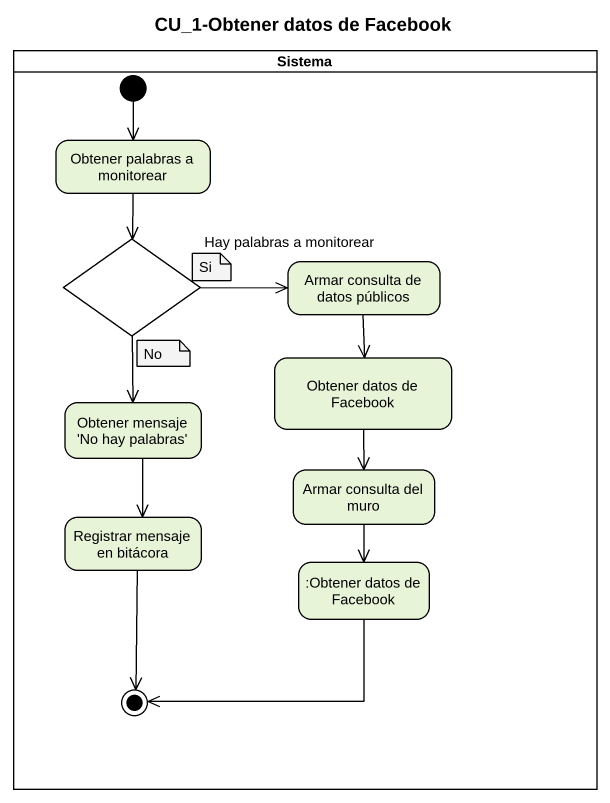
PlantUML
@startuml
title CU_1-Obtener datos de Facebook
hide empty description
state Sistema <<partition>> {
  state "Obtener palabras a monitorear" as Obtener_palabras_a
  state "Hay palabras a monitorear" as Hay_palabras_a_monitorear <<choice>>
  state "Armar consulta de datos públicos" as Armar_consulta_de_datos
  state "Obtener mensaje 'No hay palabras'" as Obtener_mensaje_No_hay
  state "Obtener datos de Facebook" as Obtener_datos_de_Facebook
  state "Armar consulta del muro" as Armar_consulta_del_muro
  state "Registrar mensaje en bitácora" as Registrar_mensaje_en
  state ":Obtener datos de Facebook" as Obtener_datos_de_Facebook_2
  [*] --> Obtener_palabras_a
  Registrar_mensaje_en --> [*]
  Obtener_datos_de_Facebook_2 -left-> [*]
}
Obtener_palabras_a --> Hay_palabras_a_monitorear
Hay_palabras_a_monitorear -right-> Armar_consulta_de_datos
Hay_palabras_a_monitorear --> Obtener_mensaje_No_hay
Armar_consulta_de_datos --> Obtener_datos_de_Facebook
Obtener_mensaje_No_hay --> Registrar_mensaje_en
Obtener_datos_de_Facebook --> Armar_consulta_del_muro
Armar_consulta_del_muro --> Obtener_datos_de_Facebook_2
note as N1
  Si
end note
note as N2
  No
end note
@enduml
